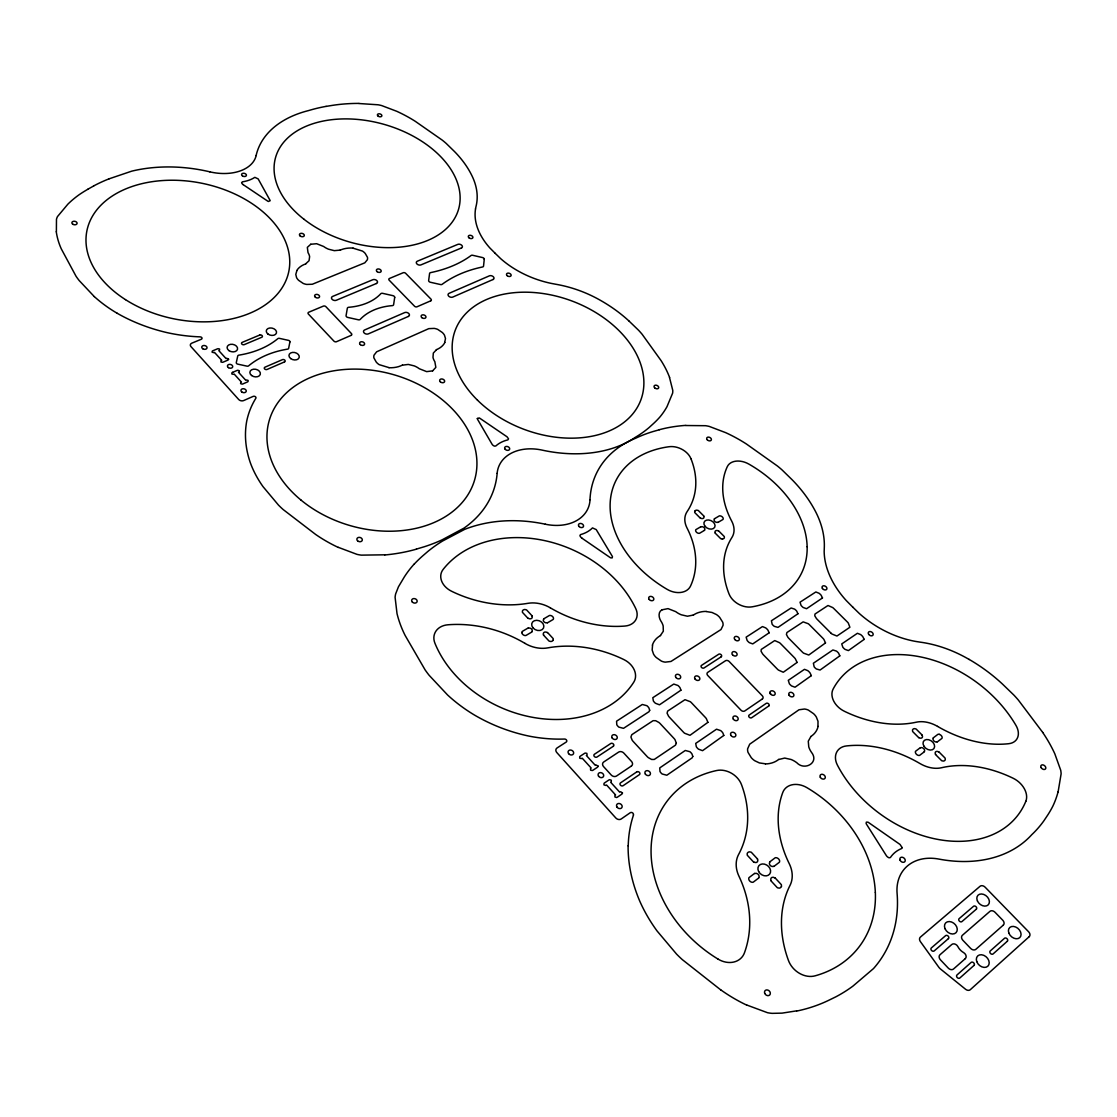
<?xml version="1.0" encoding="UTF-8"?>
<svg xmlns="http://www.w3.org/2000/svg" width="1117" height="1117" viewBox="0 0 1117 1117"><rect width="100%" height="100%" fill="white"/><g stroke="black" fill="none" stroke-linecap="round" stroke-linejoin="round"><path stroke-width="1.5" d="M521.848 632.585L522.002 631.831A2.025 1.592 22.9 0 1 522.533 631.273L528.104 628.005M769.99 692.331L769.99 692.54A2.792 2.108 31.7 0 0 770.8 694.285M817.951 726.371L818.007 721.303L816.387 717.142A12.608 9.481 33.2 0 0 813.511 713.637L808.317 710.063A11.114 8.35 33.2 0 0 804.477 709.03L798.99 709.77L749.702 744.187L747.622 748.809A11.352 8.754 33 0 0 748.013 752.355L751.183 757.549A12.859 9.913 33.1 0 0 754.757 760.733L759.378 762.925L765.41 763.791M475.493 208.921L476.065 206.268A91.636 58.936 16.1 0 0 471.5 174.852A114.06 73.54 15.7 0 0 454.549 151.591L446.2 143.437A83.398 53.323 16.1 0 0 442.206 140.1L415.259 121.306A108.796 69.687 15.4 0 0 396.786 111.309L381.651 105.57A28.721 17.928 15.9 0 0 378.132 104.789L358.99 103.518M694.718 511.293L694.718 512.424A1.55 1.103 26.1 0 0 695.039 512.871L700.261 518.12M652.565 645.123L652.16 650.01L653.529 654.087A12.441 9.508 27.9 0 0 656.279 657.536L661.39 661.096A10.975 8.391 27.9 0 0 665.285 662.144L670.968 661.459L720.996 629.555L723.034 625.394A10.765 8.028 28.6 0 0 722.685 622.183L719.725 617.436A12.203 9.104 28.5 0 0 716.374 614.518L711.99 612.465L706.251 611.544M1058.106 791.911L1061.122 773.844A34.976 24.686 38 0 0 1060.717 770.255L1054.811 753.793A129.684 94.275 37 0 0 1042.719 732.473M781.467 886.409L781.411 884.887A1.815 1.438 38 0 0 781.034 884.315L774.919 877.711M553.18 640.125L553.25 638.826A1.675 1.299 24 0 0 552.929 638.324L547.512 632.473M444.72 342.388L445.488 338.535L444.51 335.268A11.31 7.833 17.5 0 0 442.234 332.433L437.738 329.403A9.969 6.897 17.5 0 0 434.178 328.398L428.788 328.635L376.624 351.813L374.013 355.192A10.193 7.163 16.2 0 0 373.902 357.901L376.22 362.034A11.547 8.126 16.3 0 0 379.208 364.659L389.009 367.619M296.843 270.705L295.796 274.405L296.564 277.602A11.352 7.707 14.2 0 0 298.728 280.395L303.168 283.411A10.025 6.814 14.2 0 0 306.77 284.43L312.313 284.249L364.812 262.83L367.339 259.758A9.802 6.576 15.4 0 0 367.451 257.287L365.259 253.489A11.114 7.442 15.4 0 0 362.425 251.06L353.07 248.183M810.844 736.634L808.275 741.199L808.75 746.812A18.542 13.976 34.4 0 0 811.459 752.286C819.641 762.604 804.701 771.079 796.882 762.799A18.849 14.493 34.4 0 0 791.101 759.49L784.706 758.066L778.912 759.462M660.454 635.461L663.316 631.231L663.177 625.995A17.942 13.627 26.8 0 0 660.789 620.884C658.723 617.575 657.871 611.795 662.088 609.77M758.848 877.892L753.486 881.983A2.192 1.759 37.2 0 1 752.663 882.304L751.685 882.221A3.491 2.806 37.2 0 1 748.753 878.995L748.795 878.102A2.192 1.759 37.2 0 1 749.284 877.417L754.645 873.354M773.83 866.485L779.094 862.464A2.178 1.717 37.1 0 0 779.568 861.807L779.638 860.928A3.463 2.737 37 0 0 776.678 857.786L775.715 857.674A2.164 1.717 37 0 0 774.919 857.982L769.641 861.975M924.429 751.713L919.836 755.204A2.039 1.494 36.2 0 1 919.123 755.469L918.244 755.371A3.253 2.374 36.2 0 1 915.409 752.481L915.395 751.699A2.039 1.494 36.2 0 1 915.786 751.113L920.38 747.636M937.233 741.953L941.743 738.519A2.025 1.466 36.1 0 0 942.12 737.946L942.134 737.178A3.225 2.332 36.1 0 0 939.285 734.358M933.198 737.918L937.708 734.483A2.025 1.466 36.1 0 1 938.406 734.232L939.285 734.33M662.046 609.798L668.022 608.625L675.743 611.655A17.649 13.167 27.4 0 0 681.258 614.783L687.43 616.221L693.112 615.104M531.818 632.027L526.247 635.308A2.025 1.592 22.9 0 1 525.423 635.545L524.473 635.447A3.225 2.527 22.9 0 1 521.876 632.585M547.386 622.867L552.859 619.642A2.011 1.55 23.6 0 0 553.376 619.097L553.515 618.357A3.197 2.471 23.6 0 0 550.89 615.565L549.955 615.439A2.011 1.55 23.6 0 0 549.159 615.662L543.672 618.874M704.562 530.31L699.759 533.144A1.885 1.368 26.5 0 1 699.033 533.34L698.167 533.228A3.002 2.178 26.5 0 1 695.64 530.645L695.696 529.975A1.885 1.368 26.4 0 1 696.128 529.486L700.945 526.665M717.98 522.407L722.713 519.628A1.871 1.34 26.8 0 0 723.132 519.14L723.216 518.483A2.974 2.122 26.8 0 0 720.66 515.97L719.823 515.831A1.871 1.34 26.8 0 0 719.111 516.026L714.377 518.791M87.782 189.276L93.646 185.98M436.44 349.761L433.326 353.07L432.991 357.356A16.56 11.561 18 0 0 434.834 361.657L435.853 367.381L432.572 370.9M432.614 370.872L426.652 371.626L419.364 368.764A16.839 11.924 17 0 0 414.267 365.901L408.319 364.435L402.567 365.147M305.723 263.794L309.046 260.722L309.618 256.715A16.434 11.044 13.9 0 0 308.027 252.679L307.329 247.374L310.777 244.246M310.735 244.26L316.656 243.715L323.665 246.494A16.141 10.737 14.9 0 0 328.552 249.203L334.304 250.655L339.931 250.138M232.615 372.366L236.902 370.523A2.779 1.983 12 0 1 237.907 370.285L239.345 370.774L239.108 371.835A2.848 2.025 12 0 1 238.466 372.24L245.754 380.269A2.779 1.997 12.3 0 1 246.759 380.031L248.142 380.436L248.072 381.483A2.848 2.039 12.2 0 1 247.332 382L243.045 383.857A2.792 1.997 12.1 0 1 242.04 384.108L240.588 383.606L240.825 382.545A2.862 2.052 12.1 0 1 241.481 382.126L234.179 374.083A2.779 1.983 11.9 0 1 233.174 374.321L231.791 373.916L231.959 372.771A2.862 2.039 11.9 0 1 232.615 372.366M108.991 178.86L131.694 171.166A123.554 83.063 11.3 0 1 209.801 171.823M416.404 549.103L424.111 546.799A171.306 124.671 15 0 0 441.941 539.916L463.946 528.146A128.273 94.247 16.1 0 0 497.163 473.343M659.295 429.78L652.775 431.623A168.109 121.278 27.9 0 0 637.598 437.333L635.615 438.255A124.532 89.542 26.7 0 0 589.985 499.718M796.547 1010.871L782.068 1013.133L772.182 1013.356A39.416 32.142 41.7 0 1 767.491 1012.7L746.756 1005.021M326.066 106.394L332.643 105.333A140.323 90.966 16.2 0 1 358.948 103.406M384.82 554.814L361.322 555.135A34.515 26.305 15.9 0 1 356.965 554.353L338.325 547.344M685.838 425.521L705.581 425.703A31.192 21.698 25.4 0 1 709.323 426.443L725.757 432.684A118.402 84.85 26 0 1 746.421 444.007L777.334 465.943A90.98 64.66 26.8 0 1 782.04 469.908L792.051 479.682A124.406 89.458 26.7 0 1 813.679 508.123A100.097 71.502 27.1 0 1 824.29 548.07L824.164 551.491A83.873 58.084 31.5 0 0 846.309 600.611L852.802 607.159M722.35 539.05L720.912 538.743A1.564 1.117 27.2 0 1 720.423 538.38L715.145 533.088M243.115 184.598L267.549 201.018A3.03 1.983 13.4 0 0 268.429 201.479L270.146 200.725A3.169 2.066 13.4 0 0 269.923 200.138L258.153 178.888L254.83 177.338A33.51 21.502 12.7 0 1 242.333 181.848M581.803 538.087L609.84 557.341A3.295 2.443 24.5 0 0 610.831 557.872L612.144 557.9L612.465 556.783A3.435 2.555 24.5 0 0 612.13 556.029L596.227 529.598L592.485 527.908A36.135 26.585 22.4 0 1 580.519 534.61L579.932 535.504A4.021 2.988 23.4 0 0 581.845 538.031M720.702 989.857L682.292 959.601A108.167 87.308 37.7 0 1 676.553 954.086L657.019 930.908A144.805 115.442 37.2 0 1 639.664 900.916A153.629 122.144 37.4 0 1 628.103 845.82M629.262 321.277L638.575 330.269A87.14 59.746 21.2 0 1 642.191 334.346L661.027 360.54A114.227 79.321 21.2 0 1 669.614 377.504M94.261 296.564L79.195 280.562A92.32 62.217 10.5 0 1 76.012 276.206L61.281 248.854A117.899 78.665 11 0 1 56.283 231.778M495.292 253.419L489.916 248.016A75.551 48.813 19.8 0 1 475.535 208.935M830.685 632.85L817.49 619.656A13.418 9.676 31 0 1 816.359 618.399L814.782 615.802L814.963 614.057L828.004 605.498L832.737 607.578A13.418 9.676 31 0 1 834.008 608.723L847.161 621.778A13.488 9.732 31.6 0 1 848.292 623.035L849.883 627.251L836.94 636.034L831.97 634.023A13.488 9.718 31.6 0 1 830.685 632.85M703.85 516.026L698.628 510.804A1.55 1.103 26.1 0 0 698.153 510.441L696.729 510.134A3.337 2.388 26.2 0 0 694.732 511.307M718.734 530.966L723.998 536.244A1.564 1.117 27.2 0 1 724.319 536.705L724.347 537.849A3.351 2.416 27.1 0 1 722.336 539.036M922.237 735.154L916.401 729.303A1.662 1.215 35.5 0 0 915.87 728.912L914.404 728.619A3.602 2.625 35.6 0 0 912.491 730.057L912.603 731.37A1.675 1.215 35.5 0 0 912.966 731.872L918.802 737.737M938.88 751.853L944.773 757.773A1.689 1.229 36.8 0 1 945.15 758.289L945.289 759.616A3.63 2.639 36.7 0 1 943.376 761.082L941.896 760.803A1.689 1.229 36.8 0 1 941.366 760.398L935.46 754.478M852.704 607.062L859.364 613.54A84.012 58.196 31.7 0 0 915.828 641.451L920.199 642.149A107.693 77.785 35.8 0 1 969.179 659.477M495.208 253.336L500.723 258.697A75.621 48.925 19.9 0 0 551.421 283.425L555.54 284.207A95.336 65.372 20.8 0 1 600.513 300.389A118.919 82.183 20.6 0 1 629.276 321.277M532.209 615.984L526.847 610.203A1.662 1.285 22.6 0 0 526.344 609.812L524.795 609.491A3.574 2.779 22.6 0 0 522.477 610.845L522.379 612.116A1.662 1.285 22.6 0 0 522.686 612.605L528.048 618.399M757.647 859.099L751.601 852.578A1.787 1.424 36.2 0 0 751.057 852.145L749.437 851.838A3.868 3.086 36.3 0 0 747.203 853.528L747.217 855.008A1.787 1.424 36.2 0 0 747.594 855.58L753.64 862.115M543.365 634.931L548.782 640.795A1.675 1.312 23.9 0 0 549.299 641.186L550.863 641.507A3.602 2.806 23.9 0 0 553.166 640.111M770.925 880.782L777.041 887.401A1.815 1.452 38.1 0 0 777.614 887.833L779.247 888.127A3.909 3.114 38 0 0 781.453 886.395M1042.747 732.459L1018.341 700.052A98.645 70.929 36.3 0 0 1013.845 695.053L1002.591 684.176A134.626 98.017 36.2 0 0 969.067 659.379M669.516 377.504L672.769 390.378A30.606 20.986 23.1 0 1 672.629 393.128L667.003 406.658A134.082 92.041 20.5 0 1 659.784 417.144A161.071 110.164 19.8 0 1 653.417 423.622L649.047 427.588A158.153 108.293 19.9 0 1 636.941 436.356L635.14 437.445A119.03 82.267 20.6 0 1 542.178 450.123A43.814 32.016 21.4 0 0 497.149 473.329M56.381 231.778L56.478 219.211A32.7 21.684 9.1 0 1 57.47 216.6L67.9 204.132A141.203 95.671 11.2 0 1 78.986 194.833A170.203 116.266 11.6 0 1 87.796 189.29M1058.078 791.897A151.298 109.717 35.6 0 1 1052.842 806.167A181.052 131.736 34.7 0 1 1047.648 815.159L1043.962 820.688A177.854 129.474 34.9 0 1 1033.351 833.156L1031.731 834.72A134.626 98.017 36.2 0 1 938.908 859.085A50.53 38.076 41.1 0 0 897.091 893.377A144.624 115.302 37.2 0 1 873.48 968.593L852.941 986.102A191.691 153.42 35.2 0 1 835.823 996.839L828.256 1000.525A176.849 141.789 35.8 0 1 796.63 1011.08M628.229 845.848A144.624 115.302 37.2 0 1 633.521 814.935M746.728 1005.132A139.555 111.128 38.5 0 1 720.716 989.83M633.395 814.907A1.983 1.62 31.3 0 0 630.267 812.701L621.206 818.97A3.979 3.253 30.9 0 1 615.83 817.993L556.811 752.551A3.896 3.169 26.7 0 1 557.062 747.957L566.221 742.065A1.941 1.564 26.6 0 0 564.574 739.035A133.733 104.049 23.3 0 1 529.556 736.215A141.677 109.913 23.2 0 1 474.055 714.81A133.831 104.118 23.3 0 1 447.568 694.969L429.151 675.31A99.678 78.246 22.3 0 1 425.102 669.879L405.122 635.433A127.282 98.561 22.3 0 1 397.024 613.638L395.097 597.316A35.06 27.436 18.9 0 1 395.669 593.839L398.448 586.802L404.368 576.875A152.945 119.938 23.7 0 1 414.267 563.973M414.309 564.001A184.933 145.517 24.9 0 1 422.435 556.126L427.923 551.393A181.122 142.32 24.8 0 1 442.569 541.019L464.7 529.346A133.677 103.993 23.3 0 1 545.278 524.194M590.013 499.732A43.912 32.17 21.8 0 1 545.278 524.208M659.267 429.724A153.546 110.401 27.6 0 1 685.782 425.382M778.786 759.351A28.134 21.614 32.7 0 1 765.452 763.944M818.119 726.441A27.73 20.916 32.8 0 1 810.747 736.522M652.398 645.067A27.353 20.86 28.4 0 1 660.552 635.573M693.224 615.202A26.962 20.204 28.8 0 1 706.209 611.404M243.157 184.556A3.714 2.416 12.9 0 1 241.621 182.504M296.689 270.649A24.937 16.95 14.5 0 1 305.807 263.877M340.029 250.222A24.546 16.518 15.4 0 1 353.056 248.072M402.469 365.05A25.286 17.704 16.2 0 1 389.023 367.73M444.873 342.444A24.895 17.23 17.2 0 1 436.356 349.663M416.446 549.159A157.72 115.302 15.1 0 1 384.876 554.967M338.269 547.428A123.191 91.133 16.6 0 1 315.636 534.443L283.187 509.561A95.936 71.125 15.4 0 1 278.482 505.093L262.998 486.607A128.427 94.359 16.1 0 1 250.473 463.136A136.12 99.985 16.3 0 1 246.717 421.165A128.427 94.359 16.1 0 1 255.863 398.238A1.801 1.299 12.4 0 0 253.154 396.395L243.688 400.556A3.602 2.597 12 0 1 238.689 399.495L190.979 346.619A3.574 2.513 10.9 0 1 191.831 343.156L201.325 339.247A1.773 1.243 11.1 0 0 200.152 336.859A123.596 83.105 11.3 0 1 167.131 332.643A130.954 87.852 11.4 0 1 116.978 313.151M117.034 313.193A123.596 83.105 11.3 0 1 94.345 296.619M93.619 185.953A166.74 113.725 11.6 0 1 108.991 178.86M256.156 155.528A40.798 26.012 12.4 0 1 209.801 171.836M256.128 155.514A114.171 73.61 15.7 0 1 308.529 110.583L310.582 109.983A153.462 99.93 16.3 0 1 326.052 106.38M771.149 880.699A2.946 2.346 37.7 0 1 774.793 877.892M757.438 859.182A2.918 2.332 36.5 0 1 753.78 861.933M773.704 866.317A2.932 2.332 37.1 0 1 769.808 862.115M754.771 873.522A2.946 2.36 37.2 0 1 758.68 877.753M528.201 628.159A2.723 2.122 23 0 1 531.678 631.915M547.288 622.714A2.709 2.094 23.5 0 1 543.825 619M543.588 634.875A2.709 2.108 23.7 0 1 547.372 632.627M531.985 616.039A2.709 2.094 22.8 0 1 528.187 618.246M703.654 516.082A2.513 1.801 26.3 0 1 703.291 518.316A2.513 1.801 26.3 0 1 700.373 517.995M715.341 533.032A2.527 1.815 27 0 1 715.69 530.77A2.527 1.815 27 0 1 718.608 531.092M701.043 526.805A2.541 1.829 26.5 0 1 704.157 527.671A2.541 1.829 26.5 0 1 704.422 530.198M717.882 522.267A2.527 1.801 26.7 0 1 714.796 521.416A2.527 1.801 26.7 0 1 714.517 518.902M937.121 741.8A2.723 1.983 36.1 0 1 933.896 740.934A2.723 1.983 36.1 0 1 933.351 738.03M920.492 747.79A2.751 2.011 36.2 0 1 923.745 748.655A2.751 2.011 36.2 0 1 924.276 751.587M922.042 735.223A2.723 1.983 35.8 0 1 921.902 737.834A2.723 1.983 35.8 0 1 918.914 737.583M935.655 754.408A2.737 1.983 36.5 0 1 935.767 751.755A2.737 1.983 36.5 0 1 938.769 752.006M477.35 418.484L477.364 418.707A3.183 2.276 19.2 0 0 477.671 419.517L491.969 444.063A3.923 2.834 19.8 0 0 494.51 446.13L495.822 445.976A35.758 25.998 20.8 0 1 507.928 439.861L508.5 438.813L507.062 436.817L480.003 418.386A3.309 2.374 19.1 0 0 479.207 417.94L477.35 418.484M902.159 847.635L901.67 848.515A41.05 31.011 40.2 0 0 890.389 857.535L889.09 857.8A4.482 3.407 38.9 0 1 886.144 855.315L866.597 824.374A3.602 2.737 37.5 0 1 866.108 823.327L866.359 822.14L867.867 822.168A3.756 2.862 37.5 0 1 868.775 822.684L900.023 844.452L902.159 847.635M692.805 756.418L692.149 757.843L666.835 775.226L662.158 773.997A7.931 6.311 31 0 1 660.007 771.54L659.742 767.91L685.279 750.484L689.887 751.699A7.875 6.199 31.2 0 1 692.037 754.115L692.805 756.418M676.343 743.252L675.464 745.151L654.269 759.448L651.63 759.462L648.335 757.647A10.556 8.391 30.1 0 1 646.966 756.363L633.297 741.576A10.514 8.336 29.2 0 1 632.166 740.152L630.91 737.025L631.803 734.679L653.082 720.688L655.679 720.702L658.918 722.476A10.458 8.238 29.4 0 1 660.273 723.718L673.872 738.281A10.514 8.294 30.3 0 1 675.017 739.691L676.343 743.252M839.816 655.847L820.087 670.032L816.359 668.971A8.461 6.213 32.1 0 1 814.153 666.821L813.385 663.233L832.905 649.968L836.424 651.099A8.419 6.144 32.1 0 1 838.616 653.222L839.816 655.847M825.505 642.931L808.778 655.037L803.57 653.138A11.268 8.266 31.4 0 1 802.257 651.965L788.993 638.519A11.226 8.21 30.8 0 1 787.862 637.235L786.424 634.498L786.899 632.543L803.151 621.876L808.289 623.733A11.184 8.168 30.9 0 1 809.574 624.892L822.796 638.156A11.24 8.21 31.5 0 1 823.913 639.441L825.505 642.931M649.689 710.3L649.019 711.683L623.509 728.34L618.874 727.125A7.819 6.185 28.3 0 1 616.779 724.724L616.57 721.191L642.303 704.478L646.869 705.693A7.749 6.088 28.6 0 1 648.963 708.052L649.689 710.3M622.462 792.93L622.211 793.698A3.142 2.555 30.2 0 1 621.611 794.285L617.519 797.091A3.072 2.499 30.1 0 1 616.514 797.496L614.922 796.966L614.978 795.555A3.156 2.569 30.3 0 1 615.579 794.955L606.545 784.986A3.058 2.485 29.3 0 1 605.54 785.391L603.948 784.874L604.018 783.464A3.142 2.555 29.5 0 1 604.618 782.863L608.723 780.099A3.058 2.471 29.5 0 1 609.728 779.708L611.306 780.238L611.25 781.635A3.128 2.541 29.4 0 1 610.65 782.221L619.684 792.162A3.058 2.485 30.3 0 1 620.675 791.758L622.462 792.93M797.915 613.778L778.004 627.391L774.304 626.344A8.336 6.102 30.2 0 1 772.14 624.235L771.428 620.745L791.129 607.997L794.606 609.128A8.294 6.032 30.3 0 1 796.77 611.194L797.915 613.778M723.802 735.447L702.551 750.68L698.474 749.144A9.257 7.233 31.4 0 1 696.324 746.756L695.709 743.405L716.528 729.206L720.73 730.63A9.215 7.149 31.5 0 1 722.881 732.989L723.802 735.447M598.056 766.094L597.888 766.695A3.044 2.457 28.5 0 1 597.19 767.421L593.085 770.144A3.114 2.527 28.4 0 1 592.261 770.507L590.67 770.213L590.474 768.775A3.044 2.471 28.5 0 1 591.172 768.035L582.25 758.22A3.114 2.513 27.6 0 1 581.44 758.569L579.849 758.275L579.653 756.837A3.03 2.457 27.8 0 1 580.351 756.125L584.47 753.417A3.1 2.513 27.9 0 1 585.294 753.067L586.872 753.361L587.067 754.785A3.03 2.443 27.7 0 1 586.369 755.511L595.291 765.313A3.114 2.527 28.6 0 1 596.101 764.963L598.056 766.094M707.899 722.35L690.013 735.293L684.595 733.241A12.343 9.62 30.5 0 1 683.255 731.97L669.669 717.505A12.287 9.564 29.7 0 1 668.524 716.123L667.086 713.177L667.645 711.082L684.986 699.689L690.334 701.713A12.259 9.508 29.8 0 1 691.66 702.956L705.176 717.226A12.315 9.578 30.6 0 1 706.335 718.608L707.899 722.35M680.923 690.194L659.491 704.813L655.456 703.277A9.118 7.093 28.9 0 1 653.361 700.945L652.817 697.692L673.774 684.065L677.949 685.489A9.076 7.023 29 0 1 680.044 687.793L680.923 690.194M484.261 259.27L483.535 266.069A1.927 1.285 18.4 0 1 482.572 266.963A133.593 92.208 20.5 0 0 442.15 284.304A1.955 1.312 17.5 0 1 440.475 284.542L430.38 282.252A1.955 1.326 17.3 0 1 428.649 280.493L429.584 273.525A1.955 1.312 17.3 0 1 430.603 272.618A128.385 82.937 15.8 0 0 471.081 255.514A1.913 1.271 18.2 0 1 472.7 255.29L482.544 257.566A1.913 1.271 18.4 0 1 484.261 259.27M864.181 639.371L848.403 650.597L845.011 649.368A10.109 7.316 32.2 0 1 842.832 647.246L841.743 643.923L857.409 633.283L860.621 634.568A10.081 7.274 32.2 0 1 862.799 636.662L864.181 639.371M811.347 675.631L795.039 687.22L791.59 685.95A10.514 7.833 32 0 1 789.37 683.758L788.295 680.323L804.491 669.32L807.773 670.647A10.5 7.791 32 0 1 809.979 672.825L811.347 675.631M228.58 359.199L228.329 359.744A2.779 1.969 11.7 0 1 227.575 360.26L223.288 362.076A2.848 2.025 11.6 0 1 222.465 362.299L220.971 361.978L220.984 360.875A2.779 1.969 11.6 0 1 221.738 360.372L214.52 352.413A2.848 2.011 11.4 0 1 213.696 352.623L212.132 352.232L212.216 351.213A2.779 1.955 11.4 0 1 212.984 350.71L217.27 348.923A2.834 2.011 11.6 0 1 218.094 348.699L219.56 349.021L219.56 350.11A2.765 1.955 11.5 0 1 218.806 350.612L226.025 358.557A2.848 2.011 11.8 0 1 226.849 358.334L228.58 359.199M797.091 662.423L783.296 672.252L778.423 670.074A14.032 10.402 31.3 0 1 777.111 668.86L763.777 655.204A13.963 10.346 30.7 0 1 762.632 653.92L761.054 651.225L761.263 649.424L774.737 640.572L779.568 642.722A13.963 10.36 30.7 0 1 780.853 643.909L794.145 657.424A14.032 10.416 31.3 0 1 795.29 658.709L797.091 662.423M822.489 597.944L806.572 608.723L803.207 607.508A9.969 7.191 30.4 0 1 801.071 605.428L800.037 602.189L815.843 591.968L819.04 593.253A9.941 7.149 30.4 0 1 821.163 595.291L822.489 597.944M769.194 632.767L752.732 643.909L749.312 642.638A10.36 7.693 30 0 1 747.147 640.488L746.142 637.151L762.464 626.581L765.717 627.908A10.346 7.651 30 0 1 767.868 630.03L769.194 632.767M394.692 297.457L393.617 304.648A1.997 1.368 16.3 0 1 392.276 305.625A58.629 40.924 16.9 0 0 360.26 319.364A2.025 1.396 15.5 0 1 358.32 319.783L347.82 317.437A2.025 1.41 15.2 0 1 346.075 315.608L347.331 308.292A2.025 1.396 15.2 0 1 348.727 307.287A57.651 38.913 14.8 0 0 380.771 293.743A1.997 1.354 16.1 0 1 382.684 293.352L392.961 295.67A1.997 1.354 16.3 0 1 394.692 297.457M289.903 341.928L288.647 348.295A1.745 1.229 13.5 0 1 287.558 349.146A90.282 65.484 14.3 0 0 248.63 365.831A1.773 1.257 12.3 0 1 246.969 366.139L237.767 364.142A1.773 1.257 12.1 0 1 236.301 362.536L237.739 356.03A1.773 1.257 12.1 0 1 238.856 355.15A88.313 60.639 11.6 0 0 277.826 338.66A1.745 1.215 13.3 0 1 279.432 338.367L288.437 340.35A1.731 1.215 13.5 0 1 289.903 341.928M1029.204 936.674L970.296 989.69A4.189 3.183 44.3 0 1 965.577 989.271L940.64 969.123A8.294 6.325 43.3 0 1 938.657 967.029L920.366 941.561A4.105 3.142 42.3 0 1 920.408 937.093L980.084 886.256A3.993 2.96 41.2 0 1 985.11 887.177L1028.603 931.76A4.063 2.988 43 0 1 1029.204 936.674M1007.352 941.212L993.083 953.932A2.052 1.536 43.3 0 1 990.514 953.485A2.052 1.536 43.3 0 1 990.234 950.972L1004.518 938.28A2.039 1.522 43 0 1 1007.059 938.741A2.039 1.522 43 0 1 1007.352 941.212M973.996 965.423L959.852 977.989A2.08 1.592 43.9 0 1 957.227 977.543A2.08 1.592 43.9 0 1 956.99 974.973L971.134 962.421A2.066 1.564 43.6 0 1 973.731 962.882A2.066 1.564 43.6 0 1 973.996 965.423M965.325 958.609L953.513 969.011A4.147 3.156 43.5 0 1 948.277 968.104L940.444 959.824A4.133 3.156 43.1 0 1 939.983 954.756L951.824 944.465A4.119 3.114 42.8 0 1 957.883 946.616A11.31 8.517 42.8 0 0 963.622 952.606A4.133 3.128 43.2 0 1 965.325 958.609M1003.303 925.099L975.825 949.338A4.105 3.086 43 0 1 970.659 948.417L962.868 940.277A4.091 3.086 42.6 0 1 962.365 935.306L989.941 911.346A4.035 2.988 42.1 0 1 995.01 912.254L1002.745 920.213A4.049 3.002 42.4 0 1 1003.303 925.099M948.403 938.629L934.175 950.93A2.066 1.578 42.7 0 1 931.564 950.469A2.066 1.578 42.7 0 1 931.341 947.942L945.582 935.669A2.052 1.55 42.4 0 1 948.179 936.13A2.052 1.55 42.4 0 1 948.403 938.629M976.328 909.168L961.946 921.567A2.025 1.522 42 0 1 959.377 921.106A2.025 1.522 42 0 1 959.14 918.649L973.535 906.292A2.011 1.508 41.7 0 1 976.076 906.753A2.011 1.508 41.7 0 1 976.328 909.168M768.705 706.028L751.713 717.686A1.871 1.438 31.8 0 1 749.228 717.212A1.871 1.438 31.8 0 1 749.172 715.048L766.164 703.403A1.857 1.41 31.9 0 1 768.636 703.892A1.857 1.41 31.9 0 1 768.705 706.028M762.366 698.949L744.746 710.957A2.806 2.136 31.4 0 1 741.018 710.217L707.773 675.506A2.779 2.108 29.7 0 1 707.759 672.35L725.491 660.761A2.751 2.08 29.9 0 1 729.178 661.501L762.283 695.765A2.779 2.108 31.6 0 1 762.366 698.949M636.774 771.889L620.563 782.849A1.955 1.592 30 0 0 620.493 785.181A1.955 1.592 30 0 0 623.146 785.67L639.343 774.695A1.941 1.564 30.2 0 0 639.399 772.392A1.941 1.564 30.2 0 0 636.774 771.889M631.384 766.025L616.528 776.008A3.909 3.156 29.4 0 1 611.236 775.016L603.557 766.583A3.896 3.142 28.9 0 1 603.738 761.976L618.623 752.104A3.868 3.1 29.1 0 1 623.845 753.095L631.51 761.431A3.882 3.114 29.6 0 1 631.384 766.025M613.289 746.296L597.023 757.005A1.941 1.564 28.2 0 1 594.384 756.502A1.941 1.564 28.2 0 1 594.481 754.212L610.748 743.531A1.927 1.55 28.5 0 1 613.359 744.034A1.927 1.55 28.5 0 1 613.289 746.296M721.177 656.81L704.031 667.952A1.843 1.396 29.3 0 1 701.56 667.449A1.843 1.396 29.3 0 1 701.56 665.355L718.706 654.241A1.829 1.382 29.5 0 1 721.149 654.744A1.829 1.382 29.5 0 1 721.177 656.81M408.375 316.432L368.359 333.871A3.058 2.122 15.7 0 1 364.156 332.936A3.058 2.122 15.7 0 1 364.631 329.962L404.661 312.592A3.002 2.066 16.7 0 1 408.78 313.528A3.002 2.066 16.7 0 1 408.375 316.432M493.044 279.501L452.762 297.08A2.946 1.997 17.8 0 1 448.713 296.159A2.946 1.997 17.8 0 1 449.062 293.338L489.372 275.843A2.89 1.927 18.7 0 1 493.323 276.751A2.89 1.927 18.7 0 1 493.044 279.501M284.486 361.908L267.075 369.448A1.773 1.257 12.8 0 1 264.631 368.917A1.773 1.257 12.8 0 1 264.994 367.172L282.406 359.66A1.759 1.243 13.4 0 1 284.821 360.191A1.759 1.243 13.4 0 1 284.486 361.908M351.101 335.379L336.538 341.69A1.885 1.312 14.8 0 1 333.927 341.118L308.39 314.031A1.871 1.299 14.2 0 1 308.739 312.229L323.344 306.128A1.857 1.285 14.6 0 1 325.913 306.7L351.408 333.55A1.871 1.299 15.2 0 1 351.101 335.379M430.715 300.836L417.032 306.77A1.815 1.243 17 0 1 414.533 306.212L389.191 280.199A1.801 1.229 16.3 0 1 389.456 278.482L403.181 272.743A1.801 1.215 16.6 0 1 405.653 273.316L430.953 299.105A1.801 1.229 17.3 0 1 430.715 300.836M259.675 335.058L242.235 342.361A1.759 1.243 12.3 0 0 241.858 344.078A1.759 1.243 12.3 0 0 244.302 344.608L261.727 337.278A1.745 1.229 12.8 0 0 262.09 335.589A1.745 1.229 12.8 0 0 259.675 335.058M376.429 283.495L336.301 300.264A3.03 2.08 14.8 0 1 332.112 299.328A3.03 2.08 14.8 0 1 332.629 296.424L372.785 279.739A2.974 2.025 15.9 0 1 376.876 280.66A2.974 2.025 15.9 0 1 376.429 283.495M461.405 247.988L420.969 264.883A2.918 1.955 16.9 0 1 416.948 263.961A2.918 1.955 16.9 0 1 417.339 261.21L457.802 244.386A2.876 1.899 17.9 0 1 461.74 245.293A2.876 1.899 17.9 0 1 461.405 247.988M822.433 588.491A2.625 1.871 30.4 0 0 826.678 589.301A2.625 1.871 30.4 0 0 824.304 585.839A2.625 1.871 30.4 0 0 822.433 588.491M868.677 634.344A2.667 1.913 32.3 0 0 872.949 635.14A2.667 1.913 32.3 0 0 870.492 631.58A2.667 1.913 32.3 0 0 868.677 634.344M568.623 753.654A2.918 2.36 27.2 0 0 573.454 753.849A2.918 2.36 27.2 0 0 570.522 750.024A2.918 2.36 27.2 0 0 568.623 753.654M616.989 807.074A2.96 2.416 30.6 0 0 621.89 807.563A2.96 2.416 30.6 0 0 619.139 803.486A2.96 2.416 30.6 0 0 616.989 807.074M820.325 777.32A2.876 2.192 35.2 0 0 824.932 778.437A2.876 2.192 35.2 0 0 822.684 774.36A2.876 2.192 35.2 0 0 820.325 777.32M598.544 776.133A2.932 2.388 29 0 0 603.417 776.622A2.932 2.388 29 0 0 600.723 772.615A2.932 2.388 29 0 0 598.544 776.133M645.389 774.123A2.918 2.332 30.5 0 0 650.178 774.626A2.918 2.332 30.5 0 0 647.455 770.646A2.918 2.332 30.5 0 0 645.389 774.123M612.228 738.044A2.89 2.304 28.4 0 0 617.003 738.56A2.89 2.304 28.4 0 0 614.336 734.665A2.89 2.304 28.4 0 0 612.228 738.044M734.735 639.441A2.723 2.025 29.6 0 0 739.161 639.971A2.723 2.025 29.6 0 0 736.522 636.411A2.723 2.025 29.6 0 0 734.735 639.441M789.161 695.319A2.779 2.08 32.2 0 0 793.642 696.114A2.779 2.08 32.2 0 0 791.185 692.345A2.779 2.08 32.2 0 0 789.161 695.319M730.937 735.405A2.834 2.192 31.9 0 0 735.558 736.201A2.834 2.192 31.9 0 0 733.101 732.277A2.834 2.192 31.9 0 0 730.937 735.405M675.897 677.461A2.792 2.136 28.9 0 0 680.462 677.991A2.792 2.136 28.9 0 0 677.824 674.291A2.792 2.136 28.9 0 0 675.897 677.461M770.451 693.825A2.765 2.08 31.7 0 0 774.933 694.551A2.765 2.08 31.7 0 0 772.433 690.809A2.765 2.08 31.7 0 0 770.451 693.825M732.459 654.66A2.737 2.052 29.9 0 0 736.913 655.19A2.737 2.052 29.9 0 0 734.26 651.602A2.737 2.052 29.9 0 0 732.459 654.66M733.324 719.125A2.82 2.164 31.5 0 0 737.918 719.851A2.82 2.164 31.5 0 0 735.405 716.011A2.82 2.164 31.5 0 0 733.324 719.125M695.081 679.052A2.779 2.122 29.4 0 0 699.633 679.583A2.779 2.122 29.4 0 0 696.98 675.897A2.779 2.122 29.4 0 0 695.081 679.052M579.081 526.512A2.653 1.955 23.2 0 0 583.423 526.61A2.653 1.955 23.2 0 0 580.505 523.44A2.653 1.955 23.2 0 0 579.081 526.512M707.173 439.707A2.485 1.731 25.3 0 0 711.236 440.154A2.485 1.731 25.3 0 0 708.709 437.124A2.485 1.731 25.3 0 0 707.173 439.707M412.41 602.147A2.82 2.206 18.3 0 0 417.06 601.798A2.82 2.206 18.3 0 0 413.765 598.572A2.82 2.206 18.3 0 0 412.41 602.147M649.2 599.452A2.709 2.025 26.4 0 0 653.64 599.843A2.709 2.025 26.4 0 0 650.946 596.394A2.709 2.025 26.4 0 0 649.2 599.452M303.908 219.197A95.085 61.295 15.7 0 0 457.83 211.532A95.085 61.295 15.7 0 0 339.582 119.044A95.085 61.295 15.7 0 0 303.908 219.197M125.481 299.635A102.973 69.212 11.3 0 0 288.828 271.333A102.973 69.212 11.3 0 0 149.315 182.141A102.973 69.212 11.3 0 0 125.481 299.635M301.073 500.137A106.897 78.525 16.1 0 0 474.488 480.38A106.897 78.525 16.1 0 0 340.308 369.895A106.897 78.525 16.1 0 0 301.073 500.137M477.476 400.165A99.134 68.5 20.6 0 0 639.496 403.209A99.134 68.5 20.6 0 0 527.042 292.207A99.134 68.5 20.6 0 0 477.476 400.165M300.208 236.022A2.485 1.648 14.1 0 0 304.257 235.729A2.485 1.648 14.1 0 0 301.171 233.327A2.485 1.648 14.1 0 0 300.208 236.022M72.94 224.308A2.625 1.745 8.8 0 0 77.087 223.428A2.625 1.745 8.8 0 0 73.429 221.32A2.625 1.745 8.8 0 0 72.94 224.308M378.146 116.14A2.29 1.424 15.9 0 0 381.832 115.973A2.29 1.424 15.9 0 0 378.928 113.794A2.29 1.424 15.9 0 0 378.146 116.14M242.501 175.941A2.457 1.578 12.9 0 0 246.41 175.439A2.457 1.578 12.9 0 0 243.143 173.275A2.457 1.578 12.9 0 0 242.501 175.941M315.427 297.29A2.541 1.745 14.4 0 0 319.532 296.857A2.541 1.745 14.4 0 0 316.293 294.399A2.541 1.745 14.4 0 0 315.427 297.29M360.344 344.636A2.555 1.787 15.6 0 0 364.533 344.371A2.555 1.787 15.6 0 0 361.447 341.732A2.555 1.787 15.6 0 0 360.344 344.636M421.863 317.633A2.499 1.717 17.2 0 0 425.912 317.41A2.499 1.717 17.2 0 0 422.854 314.826A2.499 1.717 17.2 0 0 421.863 317.633M377.099 271.64A2.471 1.662 16 0 0 381.134 271.459A2.471 1.662 16 0 0 378.146 268.946A2.471 1.662 16 0 0 377.099 271.64M228.427 367.619A2.681 1.899 11.8 0 0 232.699 366.865A2.681 1.899 11.8 0 0 229.139 364.407A2.681 1.899 11.8 0 0 228.427 367.619M505.219 449.313A2.597 1.871 20.2 0 0 509.534 449.453A2.597 1.871 20.2 0 0 506.741 446.423A2.597 1.871 20.2 0 0 505.219 449.313M654.66 387.808A2.457 1.675 23.5 0 0 658.625 387.976A2.457 1.675 23.5 0 0 655.861 385.17A2.457 1.675 23.5 0 0 654.66 387.808M357.566 540.768A2.779 2.136 15.9 0 0 362.201 540.488A2.779 2.136 15.9 0 0 359.004 537.361A2.779 2.136 15.9 0 0 357.566 540.768M440.363 381.846A2.555 1.801 17.9 0 0 444.566 381.721A2.555 1.801 17.9 0 0 441.564 378.956A2.555 1.801 17.9 0 0 440.363 381.846M241.803 391.969A2.695 1.941 12.1 0 0 246.201 391.411A2.695 1.941 12.1 0 0 242.822 388.758A2.695 1.941 12.1 0 0 241.803 391.969M202.722 348.727A2.667 1.885 11.2 0 0 207.008 347.987A2.667 1.885 11.2 0 0 203.476 345.544A2.667 1.885 11.2 0 0 202.722 348.727M507.16 275.648A2.402 1.592 19.1 0 0 511.069 275.676A2.402 1.592 19.1 0 0 508.263 273.106A2.402 1.592 19.1 0 0 507.16 275.648M469.042 237.851A2.374 1.564 18.1 0 0 472.868 237.698A2.374 1.564 18.1 0 0 469.922 235.282A2.374 1.564 18.1 0 0 469.042 237.851M267.94 334.025A5.208 3.644 13.1 0 0 276.43 333.061A5.208 3.644 13.1 0 0 269.825 327.993A5.208 3.644 13.1 0 0 267.94 334.025M229.041 350.668A5.306 3.742 12 0 0 237.53 349.202A5.306 3.742 12 0 0 230.451 344.343A5.306 3.742 12 0 0 229.041 350.668M290.671 358.557A5.236 3.7 13.7 0 0 299.174 357.538A5.236 3.7 13.7 0 0 292.5 352.413A5.236 3.7 13.7 0 0 290.671 358.557M251.562 375.48A5.334 3.798 12.5 0 0 260.275 374.404A5.334 3.798 12.5 0 0 253.545 369.196A5.334 3.798 12.5 0 0 251.562 375.48M758.652 871.525A6.828 5.431 37.1 0 0 769.655 874.094A6.828 5.431 37.1 0 0 764.475 864.125A6.828 5.431 37.1 0 0 758.652 871.525M533.116 628.005A6.311 4.901 23.3 0 0 543.518 628.019A6.311 4.901 23.3 0 0 536.663 620.298A6.311 4.901 23.3 0 0 533.116 628.005M705.092 526.344A5.878 4.217 26.6 0 0 714.671 527.294A5.878 4.217 26.6 0 0 708.681 519.977A5.878 4.217 26.6 0 0 705.092 526.344M923.871 746.114A6.353 4.622 36.2 0 0 933.924 748.572A6.353 4.622 36.2 0 0 928.674 739.705A6.353 4.622 36.2 0 0 923.871 746.114M764.698 993.32A3.183 2.611 42.4 0 0 769.739 994.954A3.183 2.611 42.4 0 0 767.798 990.053A3.183 2.611 42.4 0 0 764.698 993.32M1041.086 767.533A2.806 1.969 38.2 0 0 1045.442 768.985A2.806 1.969 38.2 0 0 1043.39 765.005A2.806 1.969 38.2 0 0 1041.086 767.533M900.093 860.202A2.96 2.248 39.2 0 0 904.756 861.738A2.96 2.248 39.2 0 0 902.773 857.367A2.96 2.248 39.2 0 0 900.093 860.202M524.976 643.378A27.827 21.628 23.3 0 0 547.791 647.874A109.997 88.411 27.4 0 1 623.914 659.602A18.696 14.563 26.9 0 1 633.772 682.166A111.393 86.637 23.3 0 1 530.896 717.002A111.393 86.637 23.3 0 1 434.918 643.197A18.947 15.024 20.2 0 1 447.959 624.78A110.89 90.393 22.2 0 1 524.976 643.378M550.318 607.83A27.827 21.628 23.3 0 0 527.908 603.32A102.192 76.626 20.4 0 1 451.519 591.214A18.458 14.242 19.8 0 1 443.1 569.475A111.393 86.637 23.3 0 1 542.988 540.265A111.393 86.637 23.3 0 1 635.727 608.528A18.207 13.837 25.7 0 1 624.948 626.051A101.214 75.23 23.9 0 1 550.318 607.83M718.036 959.098A20.804 17.09 39.3 0 0 744.439 952.857A117.215 97.989 35 0 0 738.951 876.203A30.103 23.974 37.1 0 1 738.616 854.463A112.077 90.714 31.1 0 0 741.506 784.665A19.394 15.275 33.2 0 0 716.611 770.535A120.51 96.048 37.2 0 0 651.057 851.81A120.51 96.048 37.2 0 0 718.049 959.098M875.337 892.399A120.51 96.048 37.2 0 0 806.907 787.653A19.394 14.982 35.5 0 0 782.78 792.456A111.951 85.074 38.3 0 0 789.258 863.692A30.103 23.974 37.1 0 1 790.012 885.418A117.606 91.259 42.1 0 0 788.462 960.494A20.832 16.699 41.5 0 0 815.075 975.839A120.51 96.048 37.2 0 0 875.337 892.399M1025.825 801.336A18.989 13.586 38.5 0 0 1013.217 778.284A112.035 82.127 40.3 0 0 941.575 767.728A28.009 20.371 36.2 0 1 919.961 763.539A111.784 84.78 38.3 0 0 846.435 745.933A18.947 14.214 35.3 0 0 837.429 765.159A112.105 81.611 36.2 0 0 937.093 839.272A112.105 81.611 36.2 0 0 1025.811 801.336M937.54 726.385A28.009 20.371 36.2 0 0 916.275 722.196A101.801 73.038 32.5 0 1 844.34 711.25A18.403 13.558 33.5 0 1 833.156 689.007A112.105 81.597 36.2 0 1 920.087 656.824A112.105 81.597 36.2 0 1 1015.953 725.38A18.403 12.985 36.7 0 1 1008.846 743.685A101.745 71.111 34.6 0 1 937.54 726.385M690.934 458.682A16.853 11.868 24.8 0 0 669.139 446.716A103.699 74.546 26.7 0 0 610.105 505.121A103.699 74.546 26.7 0 0 667.282 589.427A17.788 13.181 26.7 0 0 690.529 586.062A101.061 75.007 24 0 0 687.053 528.062A25.914 18.612 26.6 0 1 687.137 511.586A97.514 69.882 23 0 0 690.934 458.682M807.144 546.772A103.699 74.546 26.7 0 0 748.823 464.072A16.783 11.701 26.6 0 0 727.335 466.585A96.257 66.852 28.7 0 0 731.663 521.039A25.914 18.612 26.6 0 1 731.9 537.514A99.93 71.502 30.3 0 0 729.052 593.979A17.732 12.971 28.8 0 0 752.146 606.824A103.699 74.546 26.7 0 0 807.144 546.772M976.761 961.611A7.233 5.431 43.5 0 0 987.777 966.289A7.233 5.431 43.5 0 0 983.77 955.328A7.233 5.431 43.5 0 0 976.761 961.611M1008.86 933.072A7.121 5.25 42.8 0 0 1019.709 937.68A7.121 5.25 42.8 0 0 1015.66 926.998A7.121 5.25 42.8 0 0 1008.86 933.072M977.417 900.93A7.023 5.208 41.5 0 0 988.28 904.798A7.023 5.208 41.5 0 0 983.644 894.396A7.023 5.208 41.5 0 0 977.417 900.93M945.038 928.716A7.135 5.39 42.1 0 0 956.082 932.639A7.135 5.39 42.1 0 0 951.489 921.972A7.135 5.39 42.1 0 0 945.038 928.716"/></g></svg>
